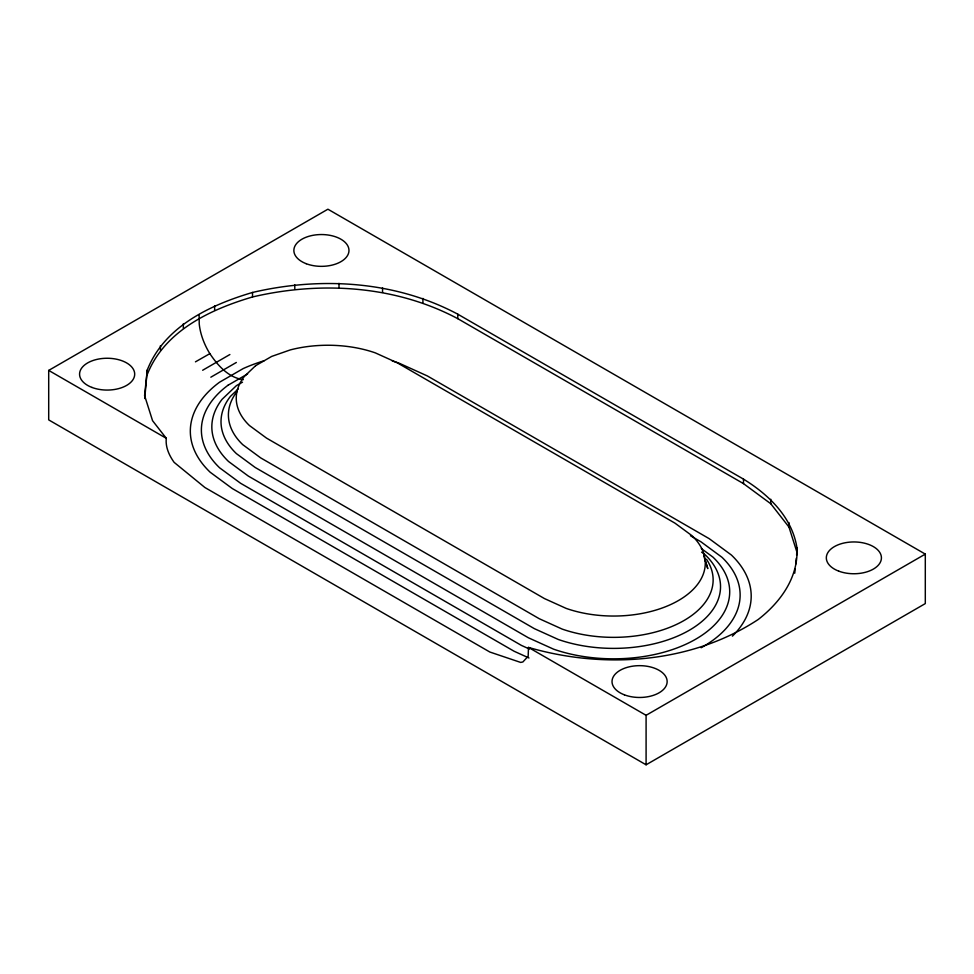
<?xml version="1.0" encoding="UTF-8"?>
<svg xmlns="http://www.w3.org/2000/svg" width="974" height="974" viewBox="0 0 974 974"><rect width="100%" height="100%" fill="white"/><g stroke="black" fill="none" stroke-linecap="round" stroke-linejoin="round"><path stroke-width="1.46" d="M147.257 370.035L144.59 395.554L152.565 420.695L166.286 438.3C165.324 447.054 169.135 455.394 174.127 462.358L204.93 487.536L489.849 652.032L520.652 662.417L522.88 661.967L528.164 656.245L528.492 647.418C604.172 669.479 691.333 663.525 758.198 619.501C780.551 602.151 798.68 577.229 796.939 547.705C792.032 517.048 768.827 494.768 743.491 479.123L457.78 314.176C395.298 280.902 320.702 276.47 252.534 292.456C210.347 304.886 164.399 326.363 147.257 370.035L144.749 398.549M794.747 573.211L795.21 568.706M795.685 564.214L796.318 558.199M796.635 555.204L796.939 547.705M147.257 374.54C164.399 330.856 210.347 309.391 252.534 296.96C320.702 280.975 395.298 285.406 457.78 318.668L743.491 483.628L770.787 503.753L788.964 527.056L796.939 552.197M238.119 389.04L230.424 396.381A106.909 61.727 0 0 0 236.426 453.641L255.176 467.471L534.373 628.656L558.309 639.48A106.909 61.727 0 0 0 689.215 630.312A106.909 61.727 0 0 0 705.115 554.73L701.597 552.136M229.888 354.524L202.653 370.254M236.353 362.462L210.834 377.194M247.603 373.943L228.22 385.12M48.7 370.412L327.909 209.203L925.3 554.109L925.3 603.588L646.091 764.797L48.7 419.891L48.7 370.412L166.286 438.3M528.492 647.418L646.091 715.306L925.3 554.109M195.445 361.841L209.848 353.647A45.912 26.31 60.4 0 1 199.232 323.879L199.11 314.797M242.514 382.161L236.402 385.643L222.06 399.34A116.089 67.023 0 0 0 228.573 461.518L248.346 476.091L528.322 637.739L553.561 649.159A116.089 67.023 0 0 0 695.704 639.188A116.089 67.023 0 0 0 712.968 557.128L701.329 548.557M243.281 379.653C228.513 377.717 217.713 365.36 209.848 353.647M529.466 649.049L521.443 645.421L240.59 483.274L219.649 467.837A126.401 72.977 0 0 1 228.196 385.107M528.967 657.974L514.138 651.265L232.348 488.571L210.177 472.232A137.48 79.381 0 0 1 219.515 382.234L243.22 368.562A137.48 79.381 0 0 1 264.039 360.794M690.444 535.724L700.939 541.788L721.88 557.213A126.51 73.038 0 0 1 701.134 647.747M703.678 555.691L707.781 568.609L705.115 559.928M788.964 522.563L788.964 527.056M770.787 499.248L770.787 503.753M743.491 479.123L743.491 483.628M646.091 715.306L646.091 764.797M457.78 314.176L457.78 318.668M422.923 298.409L422.923 302.914M382.551 287.914L382.551 292.419M339.001 283.312L339.001 287.817M294.805 284.858L294.805 289.351M252.534 292.456L252.534 296.96M214.645 305.69L214.645 310.182M183.343 323.758L183.343 328.262M160.43 345.636L160.43 350.129M732.424 636.144A137.578 79.43 0 0 0 731.352 554.997L709.182 538.659L427.391 375.964L399.084 363.168A137.48 79.381 0 0 0 392.218 360.94M706.479 559.246A99.518 57.454 0 0 1 677.527 623.944A99.518 57.454 0 0 1 562.132 629.07L539.243 618.709L260.691 457.89L242.757 444.668A99.518 57.454 0 0 1 237.169 391.365M255.578 365.713L244.328 376.451A91.666 52.925 0 0 0 249.466 425.553L266.535 438.117L544.429 598.56L566.198 608.409A91.666 52.925 0 0 0 678.44 600.544A91.666 52.925 0 0 0 692.064 535.749L675.006 523.172L397.112 362.73L375.331 352.88A91.666 52.925 0 0 0 290.289 349.909L271.685 356.411L255.578 365.713M91.946 387.433A27.552 15.901 0 0 0 134.643 375.124A27.552 15.901 0 0 0 94.831 359.93A27.552 15.901 0 0 0 91.946 387.433M624.407 694.839A27.552 15.901 0 0 0 667.093 682.531A27.552 15.901 0 0 0 627.28 667.336A27.552 15.901 0 0 0 624.407 694.839M838.687 571.117A27.552 15.901 0 0 0 881.373 558.808A27.552 15.901 0 0 0 841.56 543.626A27.552 15.901 0 0 0 838.687 571.117M306.226 263.711A27.552 15.901 0 0 0 348.923 251.402A27.552 15.901 0 0 0 309.111 236.219A27.552 15.901 0 0 0 306.226 263.711"/></g></svg>
